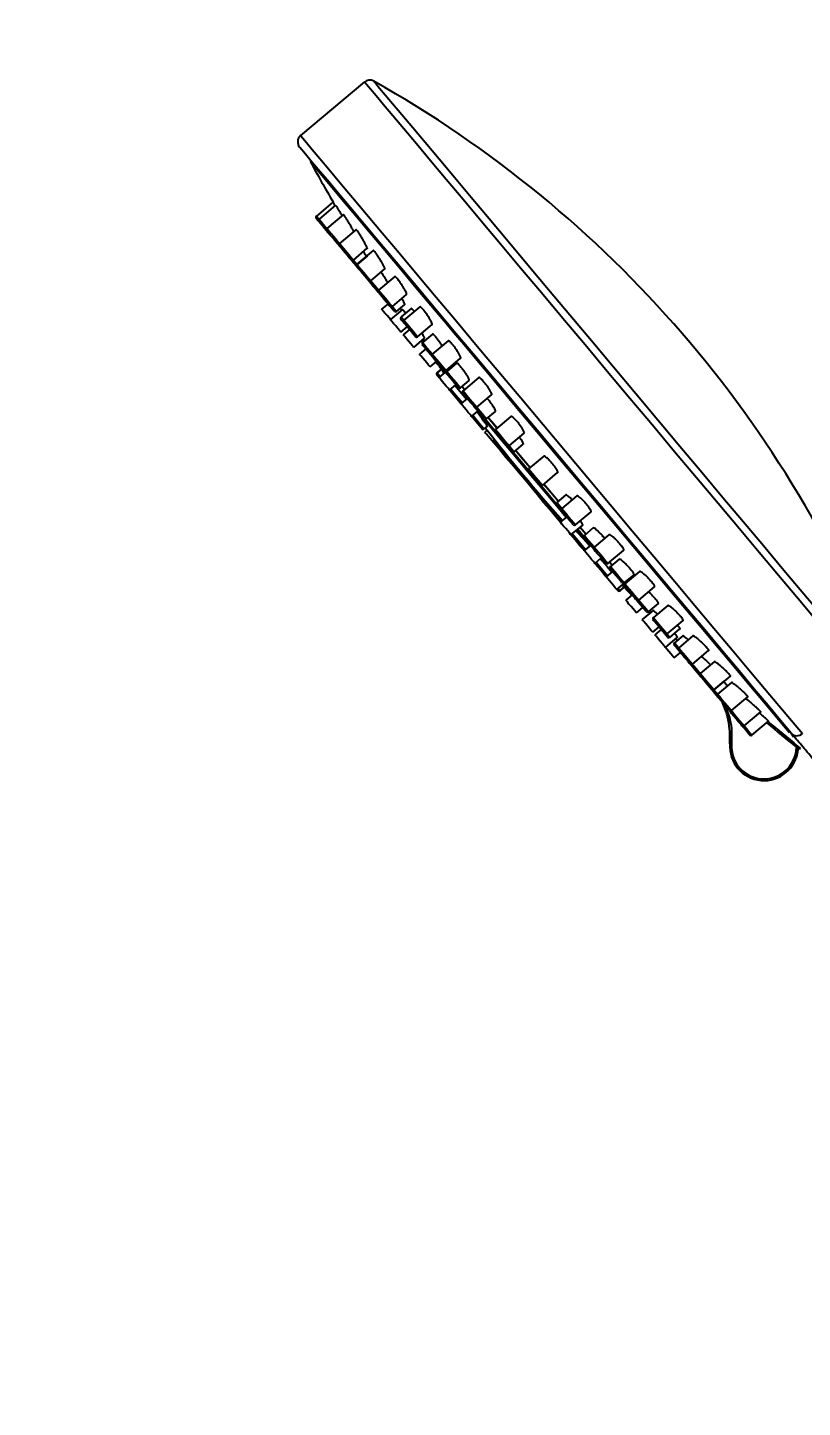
# Model space of a CAD drawing. Extents: x -2463 to 697, y 0 to 2315.
# Drawn here: x -675.4 to -581.5, y 1070 to 1237.1 of the extents above; entities that cross this region are included whole.
import ezdxf

# ---------------------------------------------------------------- set-up
doc = ezdxf.new("R2010")
doc.units = 0
doc.header["$LTSCALE"] = 10
doc.header["$MEASUREMENT"] = 0
doc.header["$PDMODE"] = 3
doc.header["$PDSIZE"] = -10
doc.layers.get('0').update_dxf_attribs({"linetype": 'CONTINUOUS'})
doc.layers.get('DEFPOINTS').update_dxf_attribs({"linetype": 'CONTINUOUS'})
doc.styles.add('Daelim Dimension', font='NanumGothic.ttf')
doc.dimstyles.new('DEFAULT', dxfattribs={"dimscale": 2, "dimtxt": 2, "dimasz": 2, "dimexe": 0, "dimexo": 2, "dimgap": 1, "dimtad": 1, "dimdec": 1, "dimzin": 9, "dimdsep": 46, "dimtxsty": 'Daelim Dimension', "dimcen": 0.5, "dimclrd": 252, "dimclre": 252, "dimclrt": 3, "dimadec": 1, "dimazin": 0, "dimtfac": 1, "dimtdec": 1, "dimtix": 1, "dimtmove": 0, "dimatfit": 3, "dimfxl": 1, "dimtolj": 1, "dimtzin": 1, "dimlwd": 9, "dimlwe": 9, "dimarcsym": 0})

# ---------------------------------------------------------------- blocks, each defined once
blk = doc.blocks.new('*D33')
at = {"color": 5, "lineweight": 9, "ltscale": 0.5, "transparency": 16777216}
for p, q in [((-885.08, 1497.18), (-314.18, 1497.18)), ((-316.18, 1489.18), (-316.18, 498.23)), ((-466.02, 490.23), (-314.18, 490.23))]:
    blk.add_line(p, q, dxfattribs=at)
at = {"color": 5, "ltscale": 0.5, "transparency": 16777216}
for points in [[(-317.51, 1489.18), (-314.84, 1489.18), (-316.18, 1497.18)], [(-317.51, 498.23), (-314.84, 498.23), (-316.18, 490.23)]]:
    blk.add_solid(points, dxfattribs=at)
at = {"layer": 'DEFPOINTS', "color": 0, "ltscale": 0.5, "transparency": 16777216}
for p in [(-889.08, 1497.18), (-470.02, 490.23), (-316.18, 490.23)]:
    blk.add_point(p, dxfattribs=at)
at = {"color": 7, "ltscale": 0.5, "transparency": 16777216, "insert": (-331.88, 993.71), "char_height": 20, "attachment_point": 5, "rotation": 90, "style": 'Daelim Dimension'}
blk.add_mtext('\\A1;(1140~1330)', dxfattribs=at)

msp = doc.modelspace()

# ---------------------------------------------------------------- linework, layer by layer
at = {"color": 7, "linetype": 'Continuous', "lineweight": 25}
for p, q in [((-634.62, 1230.55), (-642.35, 1224.06)), ((-638.43, 1216), (-640.44, 1214.31)), ((-638.11, 1215.62), (-640.12, 1213.94)), ((-637.17, 1214.49), (-639.18, 1212.81)), ((-635.64, 1212.65), (-637.63, 1210.97)), ((-635.96, 1208.98), (-634.27, 1210.4)), ((-633.55, 1210.12), (-635.53, 1208.46)), ((-634.25, 1209.5), (-635.51, 1208.44)), ((-633.85, 1206.47), (-632.15, 1207.9)), ((-630.94, 1206.98), (-632.91, 1205.34)), ((-631.23, 1203.35), (-629.51, 1204.79)), ((-631.76, 1203.66), (-632.53, 1203.02)), ((-630, 1203), (-631.47, 1201.76)), ((-630.73, 1202.75), (-629.73, 1203.6)), ((-628.95, 1203.11), (-630.18, 1202.09)), ((-627.9, 1203.31), (-629.84, 1201.68)), ((-630.19, 1200.23), (-629.42, 1200.87)), ((-629.17, 1200.57), (-629.93, 1199.93)), ((-628.17, 1199.69), (-626.42, 1201.15)), ((-628.65, 1198.39), (-627.32, 1199.5)), ((-627.72, 1199.17), (-627.58, 1198.97)), ((-626.36, 1199.99), (-627.57, 1198.98)), ((-624.48, 1199.19), (-626.4, 1197.58)), ((-627.18, 1198.21), (-627.95, 1197.57)), ((-624.73, 1195.59), (-622.96, 1197.07)), ((-626.67, 1196.03), (-625.9, 1196.68)), ((-625.31, 1195.77), (-625.82, 1195.34)), ((-625.29, 1195.76), (-625.81, 1195.33)), ((-624.14, 1195.97), (-625.59, 1194.75)), ((-625.29, 1195.76), (-625.29, 1195.75)), ((-623.46, 1196.49), (-624.65, 1195.49)), ((-625.84, 1195.05), (-625.85, 1195.06)), ((-624.3, 1193.22), (-623.54, 1193.86)), ((-622.98, 1193.5), (-621.92, 1194.39)), ((-620.77, 1194.73), (-622.67, 1193.14)), ((-622.16, 1192.22), (-622.92, 1191.57)), ((-621, 1191.15), (-619.21, 1192.65)), ((-621.64, 1190.04), (-620.87, 1190.68)), ((-619.81, 1189.73), (-618.73, 1190.63)), ((-620.09, 1188.51), (-619.74, 1188.8)), ((-616.88, 1190.03), (-618.75, 1188.46)), ((-619.74, 1188.36), (-620.03, 1188.12)), ((-618.86, 1187.23), (-618.95, 1187.15)), ((-617.08, 1186.47), (-615.26, 1188)), ((-616.47, 1185.75), (-615.37, 1186.68)), ((-612.88, 1185.22), (-614.72, 1183.67)), ((-613.05, 1181.68), (-611.21, 1183.23)), ((-610.21, 1180.52), (-611.31, 1179.6)), ((-608.89, 1180.4), (-610.7, 1178.88)), ((-610.11, 1177.86), (-610.88, 1177.22)), ((-609.03, 1176.89), (-607.16, 1178.45)), ((-609.59, 1175.68), (-608.17, 1176.87)), ((-608.6, 1175.92), (-608.89, 1176.27)), ((-608.77, 1176.37), (-608.04, 1175.5)), ((-606.89, 1176.53), (-607.97, 1175.62)), ((-604.99, 1175.7), (-606.78, 1174.2)), ((-607.21, 1174.41), (-607.98, 1173.77)), ((-605.11, 1172.21), (-603.21, 1173.8)), ((-606.7, 1172.23), (-605.93, 1172.88)), ((-603.74, 1172.73), (-604.8, 1171.85)), ((-604.55, 1171.23), (-605.31, 1170.59)), ((-604.03, 1169.05), (-602.58, 1170.27)), ((-603.13, 1169.85), (-601.94, 1170.85)), ((-601.29, 1171.24), (-603.05, 1169.76)), ((-603.95, 1168.96), (-604.03, 1169.05)), ((-603.92, 1168.93), (-603.95, 1168.96)), ((-603.15, 1169.37), (-603.67, 1168.94)), ((-603.64, 1168.9), (-603.13, 1169.33)), ((-603.4, 1169.58), (-602.54, 1168.7)), ((-603.36, 1169.62), (-603.15, 1169.37)), ((-603.15, 1169.37), (-603.14, 1169.35)), ((-602.54, 1168.7), (-602.56, 1168.72)), ((-601.38, 1167.77), (-599.46, 1169.38)), ((-602.19, 1168.42), (-602.95, 1167.77)), ((-600.21, 1166.37), (-599, 1167.38)), ((-597.87, 1167.12), (-599.61, 1165.66)), ((-601.67, 1166.24), (-600.9, 1166.88)), ((-599.65, 1166.52), (-600.97, 1165.41)), ((-597.94, 1163.67), (-596, 1165.3)), ((-599.69, 1163.88), (-598.92, 1164.52)), ((-598.66, 1164.22), (-599.43, 1163.58)), ((-597.6, 1163.26), (-596.38, 1164.29)), ((-598.15, 1162.04), (-596.67, 1163.28)), ((-596.04, 1163.45), (-597.04, 1162.6)), ((-594.82, 1163.45), (-596.54, 1162)), ((-597.09, 1160.79), (-596.33, 1161.43)), ((-594.87, 1160.01), (-592.91, 1161.66)), ((-592.22, 1160.31), (-593.92, 1158.88)), ((-592.27, 1156.91), (-591.01, 1157.96)), ((-592.25, 1156.89), (-590.27, 1158.55)), ((-590.12, 1157.79), (-591.82, 1156.37)), ((-590.14, 1154.38), (-588.15, 1156.05)), ((-588.6, 1152.54), (-586.6, 1154.22)), ((-587.66, 1151.41), (-585.65, 1153.1)), ((-583.06, 1151.85), (-583.94, 1152.74)), ((-582.93, 1151.69), (-582.64, 1151.19)), ((-581.76, 1149.78), (-581.76, 1149.78))]:
    msp.add_line(p, q, dxfattribs=at)
at = {"color": 8, "linetype": 'Continuous', "lineweight": 25}
for p, q in [((-627.4, 1199.13), (-627.54, 1199.3)), ((-625.82, 1195.34), (-625.81, 1195.33)), ((-622.5, 1193.29), (-622.8, 1193.65)), ((-620.86, 1190.67), (-620.9, 1190.64)), ((-620.42, 1190.15), (-620.49, 1190.09)), ((-617.23, 1185.2), (-617.28, 1185.16)), ((-611.26, 1178.12), (-611.32, 1178.06)), ((-608.48, 1176.02), (-608.6, 1175.92)), ((-607.8, 1175.77), (-608.5, 1176.6)), ((-608.05, 1175.51), (-608.14, 1175.43)), ((-604.63, 1171.99), (-604.93, 1172.36)), ((-603.87, 1169.18), (-603.67, 1168.94)), ((-603.67, 1168.94), (-603.64, 1168.9)), ((-599.83, 1166.28), (-600.03, 1166.52)), ((-581.76, 1149.79), (-581.76, 1149.78))]:
    msp.add_line(p, q, dxfattribs=at)
at = {"color": 8, "linetype": 'Continuous', "lineweight": 25, "flags": 128}
for points in [[(-580.22, 1165.72), (-582.27, 1168.16), (-584.46, 1170.77), (-586.78, 1173.54), (-589.22, 1176.44), (-591.75, 1179.46), (-594.36, 1182.57), (-597.03, 1185.75), (-599.73, 1188.97), (-602.46, 1192.22), (-605.19, 1195.47), (-607.89, 1198.7), (-610.56, 1201.88), (-613.17, 1204.99), (-615.71, 1208.01), (-618.14, 1210.91), (-620.47, 1213.68), (-622.66, 1216.3), (-624.71, 1218.74), (-626.6, 1220.99), (-628.32, 1223.04), (-629.85, 1224.86), (-631.18, 1226.44), (-632.3, 1227.78), (-633.21, 1228.87), (-633.9, 1229.69), (-634.36, 1230.24), (-634.59, 1230.51), (-634.62, 1230.55)], [(-633.49, 1230.65), (-633.46, 1230.62), (-633.23, 1230.35), (-632.78, 1229.81), (-632.1, 1229), (-631.2, 1227.93), (-630.09, 1226.6), (-628.77, 1225.04), (-627.26, 1223.24), (-625.57, 1221.22), (-623.71, 1219), (-621.68, 1216.59), (-619.52, 1214.01), (-617.22, 1211.27), (-614.82, 1208.4), (-612.32, 1205.42), (-609.74, 1202.35), (-607.11, 1199.22), (-604.43, 1196.03), (-601.74, 1192.82), (-599.05, 1189.62), (-596.38, 1186.43), (-593.75, 1183.29), (-591.17, 1180.22), (-588.67, 1177.25), (-586.27, 1174.38), (-583.98, 1171.65), (-581.81, 1169.07), (-579.79, 1166.66)], [(-642.35, 1224.06), (-642.32, 1224.03), (-642.09, 1223.75), (-641.63, 1223.2), (-640.95, 1222.39), (-640.04, 1221.3), (-638.92, 1219.97), (-637.59, 1218.38), (-636.06, 1216.57), (-634.35, 1214.53), (-632.47, 1212.28), (-630.42, 1209.84), (-628.23, 1207.23), (-625.91, 1204.47), (-623.48, 1201.57), (-620.95, 1198.56), (-618.35, 1195.45), (-615.68, 1192.28), (-612.98, 1189.06), (-610.26, 1185.81), (-607.53, 1182.57), (-604.83, 1179.34), (-602.16, 1176.17), (-599.55, 1173.06), (-597.02, 1170.04), (-594.59, 1167.14), (-592.26, 1164.37), (-590.07, 1161.75), (-588.02, 1159.31), (-586.13, 1157.06), (-584.41, 1155.01), (-582.88, 1153.19), (-581.55, 1151.6)], [(-583.11, 1151.68), (-583.82, 1152.53), (-585.03, 1153.98), (-586.44, 1155.66), (-588.04, 1157.56), (-589.81, 1159.67), (-591.75, 1161.98), (-593.83, 1164.46), (-596.04, 1167.1), (-598.37, 1169.87), (-600.8, 1172.76), (-603.3, 1175.75), (-605.86, 1178.8), (-608.46, 1181.9), (-611.09, 1185.03), (-613.71, 1188.15), (-616.31, 1191.25), (-618.87, 1194.31), (-621.38, 1197.29), (-623.8, 1200.18), (-626.13, 1202.96), (-628.34, 1205.59), (-630.42, 1208.08), (-632.36, 1210.38), (-634.13, 1212.49), (-635.73, 1214.4), (-637.14, 1216.08), (-638.35, 1217.52), (-639.36, 1218.72), (-640.15, 1219.66), (-640.71, 1220.34), (-641.06, 1220.75), (-641.17, 1220.88)], [(-640.44, 1214.31), (-640.37, 1214.24), (-640.19, 1214.02), (-640.12, 1213.94)], [(-640.12, 1213.94), (-640.06, 1213.86), (-639.88, 1213.64), (-639.6, 1213.32), (-639.28, 1212.94), (-639.18, 1212.81)], [(-639.18, 1212.81), (-639.11, 1212.74), (-638.93, 1212.52), (-638.66, 1212.2), (-638.34, 1211.82), (-638.02, 1211.44), (-637.75, 1211.11), (-637.63, 1210.97)], [(-637.63, 1210.97), (-637.57, 1210.9), (-637.39, 1210.68), (-637.12, 1210.36), (-636.8, 1209.98), (-636.48, 1209.6), (-636.21, 1209.27), (-636.03, 1209.06), (-635.96, 1208.98)], [(-635.96, 1208.98), (-635.79, 1208.78), (-635.51, 1208.44)], [(-635.53, 1208.46), (-635.46, 1208.38), (-635.28, 1208.17), (-635.01, 1207.85), (-634.69, 1207.46), (-634.37, 1207.08), (-634.1, 1206.76), (-633.92, 1206.54), (-633.85, 1206.47)], [(-633.85, 1206.47), (-633.68, 1206.26), (-633.36, 1205.88), (-633.04, 1205.5), (-632.91, 1205.34)], [(-632.91, 1205.34), (-632.84, 1205.26), (-632.66, 1205.05), (-632.39, 1204.72), (-632.07, 1204.34), (-631.75, 1203.96), (-631.48, 1203.64), (-631.3, 1203.42), (-631.23, 1203.35)], [(-631.23, 1203.35), (-630.98, 1203.04), (-630.8, 1202.83), (-630.73, 1202.75)], [(-630.18, 1202.09), (-630.11, 1202.01), (-629.93, 1201.8), (-629.84, 1201.68)], [(-629.84, 1201.68), (-629.77, 1201.61), (-629.59, 1201.39), (-629.32, 1201.07), (-629, 1200.69), (-628.68, 1200.3), (-628.41, 1199.98), (-628.23, 1199.77), (-628.17, 1199.69)], [(-627.57, 1198.98), (-627.51, 1198.9), (-627.33, 1198.69), (-627.06, 1198.36), (-626.74, 1197.98), (-626.42, 1197.6), (-626.4, 1197.58)], [(-627.52, 1199.33), (-627.46, 1199.25), (-627.37, 1199.15)], [(-626.4, 1197.58), (-626.33, 1197.51), (-626.15, 1197.29), (-625.88, 1196.97), (-625.56, 1196.59), (-625.24, 1196.2), (-624.97, 1195.88), (-624.79, 1195.67), (-624.73, 1195.59)], [(-624.65, 1195.49), (-624.58, 1195.42), (-624.4, 1195.2), (-624.13, 1194.88), (-623.81, 1194.5), (-623.49, 1194.12), (-623.22, 1193.79), (-623.04, 1193.58), (-622.98, 1193.5)], [(-625.81, 1195.33), (-625.64, 1195.12), (-625.44, 1194.88)], [(-622.78, 1193.67), (-622.52, 1193.37), (-622.47, 1193.31)], [(-624.15, 1193.35), (-624.14, 1193.34), (-623.57, 1192.66), (-622.94, 1191.91), (-622.77, 1191.7)], [(-622.67, 1193.14), (-622.61, 1193.06), (-622.43, 1192.85), (-622.15, 1192.52), (-621.83, 1192.14), (-621.51, 1191.76), (-621.24, 1191.44), (-621.06, 1191.22), (-621, 1191.15)], [(-621, 1191.15), (-620.96, 1191.1), (-620.64, 1190.72), (-620.32, 1190.34), (-620.05, 1190.02), (-619.87, 1189.8), (-619.81, 1189.73)], [(-621.48, 1190.17), (-621.32, 1189.97), (-620.83, 1189.39), (-620.43, 1188.91), (-620.17, 1188.6), (-620.09, 1188.51)], [(-618.57, 1188.61), (-618.82, 1188.9), (-619.63, 1189.87)], [(-619.61, 1189.89), (-619.2, 1189.41), (-618.55, 1188.63)], [(-618.95, 1187.15), (-618.89, 1187.08), (-618.65, 1186.79), (-618.26, 1186.32), (-617.78, 1185.75), (-617.28, 1185.16)], [(-618.75, 1188.46), (-618.68, 1188.39), (-618.5, 1188.17), (-618.23, 1187.85), (-617.91, 1187.47), (-617.59, 1187.09), (-617.32, 1186.76), (-617.14, 1186.55), (-617.08, 1186.47)], [(-617.08, 1186.47), (-616.99, 1186.37), (-616.72, 1186.04), (-616.54, 1185.83), (-616.47, 1185.75)], [(-614.55, 1183.82), (-615.13, 1184.51), (-616.3, 1185.9)], [(-616.27, 1185.92), (-615.57, 1185.07), (-614.53, 1183.84)], [(-614.72, 1183.67), (-614.66, 1183.59), (-614.48, 1183.38), (-614.21, 1183.06), (-613.89, 1182.67), (-613.57, 1182.29), (-613.3, 1181.97), (-613.12, 1181.75), (-613.05, 1181.68)], [(-611.13, 1179.74), (-611.36, 1180.01), (-612.88, 1181.83)], [(-612.86, 1181.84), (-611.82, 1180.61), (-611.11, 1179.76)], [(-611.31, 1179.6), (-611.24, 1179.52), (-611.06, 1179.3), (-610.79, 1178.98), (-610.7, 1178.88)], [(-610.7, 1178.88), (-610.64, 1178.8), (-610.46, 1178.59), (-610.19, 1178.26), (-609.87, 1177.88), (-609.55, 1177.5), (-609.28, 1177.18), (-609.1, 1176.96), (-609.03, 1176.89)], [(-611.32, 1178.06), (-610.83, 1177.47), (-610.72, 1177.35)], [(-609.44, 1175.81), (-609.25, 1175.59), (-608.77, 1175.02), (-608.27, 1174.42), (-607.82, 1173.89)], [(-608.5, 1176.65), (-608.18, 1176.27), (-607.77, 1175.79)], [(-607.97, 1175.62), (-607.91, 1175.55), (-607.73, 1175.33), (-607.46, 1175.01), (-607.14, 1174.63), (-606.82, 1174.25), (-606.78, 1174.2)], [(-606.78, 1174.2), (-606.72, 1174.13), (-606.53, 1173.91), (-606.26, 1173.59), (-605.94, 1173.21), (-605.62, 1172.82), (-605.35, 1172.5), (-605.17, 1172.29), (-605.11, 1172.21)], [(-606.54, 1172.36), (-606.37, 1172.15), (-605.73, 1171.4), (-605.17, 1170.73), (-605.16, 1170.71)], [(-604.91, 1172.38), (-604.86, 1172.32), (-604.61, 1172.01)], [(-604.8, 1171.85), (-604.74, 1171.77), (-604.56, 1171.55), (-604.29, 1171.23), (-603.97, 1170.85), (-603.65, 1170.47), (-603.38, 1170.15), (-603.2, 1169.93), (-603.13, 1169.85)], [(-603.05, 1169.76), (-602.99, 1169.68), (-602.81, 1169.47), (-602.54, 1169.14), (-602.22, 1168.76), (-601.9, 1168.38), (-601.63, 1168.06), (-601.44, 1167.84), (-601.38, 1167.77)], [(-601.38, 1167.77), (-601.36, 1167.75), (-601.04, 1167.37), (-600.72, 1166.98), (-600.45, 1166.66), (-600.27, 1166.45), (-600.21, 1166.37)], [(-600.01, 1166.54), (-599.93, 1166.44), (-599.84, 1166.33)], [(-599.61, 1165.66), (-599.55, 1165.58), (-599.37, 1165.37), (-599.1, 1165.05), (-598.78, 1164.66), (-598.46, 1164.28), (-598.19, 1163.96), (-598, 1163.74), (-597.94, 1163.67)], [(-597.94, 1163.67), (-597.84, 1163.55), (-597.66, 1163.34), (-597.6, 1163.26)], [(-597.04, 1162.6), (-596.98, 1162.52), (-596.8, 1162.31), (-596.54, 1162)], [(-596.54, 1162), (-596.48, 1161.93), (-596.3, 1161.71), (-596.03, 1161.39), (-595.71, 1161.01), (-595.39, 1160.63), (-595.12, 1160.3), (-594.94, 1160.09), (-594.87, 1160.01)], [(-594.87, 1160.01), (-594.74, 1159.85), (-594.42, 1159.47), (-594.1, 1159.09), (-593.92, 1158.88)], [(-593.92, 1158.88), (-593.86, 1158.81), (-593.68, 1158.59), (-593.41, 1158.27), (-593.09, 1157.88), (-592.77, 1157.5), (-592.5, 1157.18), (-592.32, 1156.96), (-592.25, 1156.89)], [(-592.27, 1156.91), (-591.98, 1156.57), (-591.82, 1156.37)], [(-591.82, 1156.37), (-591.75, 1156.29), (-591.57, 1156.08), (-591.3, 1155.75), (-590.98, 1155.37), (-590.66, 1154.99), (-590.39, 1154.67), (-590.21, 1154.45), (-590.14, 1154.38)], [(-590.14, 1154.38), (-590.03, 1154.24), (-589.76, 1153.91), (-589.44, 1153.53), (-589.12, 1153.15), (-588.85, 1152.83), (-588.66, 1152.61), (-588.6, 1152.54)], [(-588.6, 1152.54), (-588.49, 1152.41), (-588.17, 1152.03), (-587.9, 1151.71), (-587.72, 1151.49), (-587.66, 1151.41)]]:
    msp.add_lwpolyline(points, dxfattribs=at)
at = {"color": 7, "linetype": 'Continuous', "lineweight": 25, "flags": 128}
for points in [[(-582.89, 1151.64), (-584.19, 1153.2), (-585.7, 1154.99), (-587.38, 1156.99), (-589.23, 1159.2), (-591.24, 1161.59), (-593.39, 1164.16), (-595.67, 1166.87), (-598.05, 1169.71), (-600.53, 1172.67), (-603.09, 1175.72), (-605.7, 1178.83), (-608.35, 1181.99), (-611.02, 1185.17), (-613.69, 1188.35), (-616.34, 1191.5), (-618.95, 1194.62), (-621.5, 1197.66), (-623.98, 1200.61), (-626.36, 1203.45), (-628.64, 1206.16), (-630.78, 1208.72), (-632.79, 1211.11), (-634.63, 1213.31), (-636.31, 1215.31), (-637.81, 1217.09), (-639.11, 1218.64), (-640.21, 1219.95), (-641.1, 1221.01), (-641.77, 1221.81), (-642.22, 1222.35), (-642.45, 1222.62), (-642.47, 1222.65)], [(-641.14, 1220.91), (-641.14, 1220.91), (-641.02, 1220.77), (-640.68, 1220.36), (-640.11, 1219.68), (-639.32, 1218.74), (-638.32, 1217.55), (-637.11, 1216.1), (-635.7, 1214.42), (-634.1, 1212.52), (-632.33, 1210.4), (-630.39, 1208.1), (-628.31, 1205.62), (-626.1, 1202.98), (-623.77, 1200.21), (-621.34, 1197.32), (-618.84, 1194.33), (-616.28, 1191.28), (-613.68, 1188.18), (-611.05, 1185.05), (-608.43, 1181.93), (-605.83, 1178.83), (-603.27, 1175.77), (-600.77, 1172.79), (-598.34, 1169.9), (-596.01, 1167.13), (-593.8, 1164.49), (-591.72, 1162.01), (-589.78, 1159.7), (-588.01, 1157.59), (-586.41, 1155.68), (-585, 1154), (-583.79, 1152.56), (-583.14, 1151.78)], [(-640.14, 1213.65), (-640.25, 1213.78), (-640.41, 1213.97), (-640.46, 1214.03), (-640.46, 1214.03)], [(-639.2, 1212.53), (-639.44, 1212.81), (-639.71, 1213.13), (-639.94, 1213.41), (-640.09, 1213.59), (-640.14, 1213.65), (-640.14, 1213.65)], [(-637.79, 1210.85), (-637.84, 1210.91), (-638, 1211.09), (-638.23, 1211.37), (-638.5, 1211.69), (-638.77, 1212.01), (-639, 1212.28), (-639.15, 1212.47), (-639.2, 1212.53), (-639.2, 1212.53)], [(-636.24, 1209.01), (-636.3, 1209.07), (-636.45, 1209.25), (-636.68, 1209.53), (-636.95, 1209.85), (-637.22, 1210.17), (-637.45, 1210.44), (-637.6, 1210.63), (-637.66, 1210.69), (-637.66, 1210.69)], [(-635.55, 1208.18), (-635.63, 1208.27), (-635.9, 1208.59), (-636.13, 1208.87), (-636.24, 1209.01)], [(-634.14, 1206.49), (-634.19, 1206.56), (-634.34, 1206.74), (-634.57, 1207.01), (-634.84, 1207.34), (-635.11, 1207.66), (-635.34, 1207.93), (-635.5, 1208.11), (-635.55, 1208.18), (-635.55, 1208.18)], [(-632.93, 1205.06), (-633.02, 1205.16), (-633.24, 1205.43), (-633.52, 1205.75), (-633.79, 1206.08), (-634.02, 1206.35), (-634.14, 1206.49)], [(-631.52, 1203.37), (-631.57, 1203.43), (-631.72, 1203.62), (-631.95, 1203.89), (-632.22, 1204.21), (-632.49, 1204.54), (-632.72, 1204.81), (-632.88, 1204.99), (-632.93, 1205.06), (-632.93, 1205.06)], [(-631.47, 1201.76), (-631.64, 1201.96), (-631.88, 1202.25), (-632.13, 1202.54), (-632.34, 1202.79), (-632.48, 1202.96), (-632.53, 1203.02)], [(-631.02, 1202.77), (-631.07, 1202.84), (-631.22, 1203.02), (-631.45, 1203.29), (-631.52, 1203.37)], [(-630.19, 1200.23), (-630.24, 1200.29), (-630.37, 1200.45), (-630.58, 1200.7), (-630.83, 1201), (-631.08, 1201.29), (-631.28, 1201.54), (-631.42, 1201.7), (-631.47, 1201.76)], [(-629.86, 1201.4), (-630, 1201.56), (-630.15, 1201.74), (-630.2, 1201.81), (-630.2, 1201.81)], [(-628.45, 1199.71), (-628.5, 1199.78), (-628.66, 1199.96), (-628.88, 1200.23), (-629.16, 1200.56), (-629.43, 1200.88), (-629.66, 1201.15), (-629.81, 1201.34), (-629.86, 1201.4), (-629.86, 1201.4)], [(-628.65, 1198.39), (-628.69, 1198.45), (-628.83, 1198.62), (-629.04, 1198.87), (-629.29, 1199.16), (-629.53, 1199.45), (-629.74, 1199.7), (-629.88, 1199.87), (-629.93, 1199.93)], [(-626.42, 1197.3), (-626.62, 1197.53), (-626.89, 1197.86), (-627.16, 1198.18), (-627.39, 1198.45), (-627.54, 1198.63), (-627.6, 1198.7), (-627.6, 1198.7)], [(-627.57, 1199.38), (-627.45, 1199.24), (-627.37, 1199.15)], [(-626.67, 1196.03), (-626.71, 1196.09), (-626.85, 1196.26), (-627.06, 1196.51), (-627.31, 1196.8), (-627.55, 1197.09), (-627.76, 1197.34), (-627.9, 1197.51), (-627.95, 1197.57)], [(-625.01, 1195.61), (-625.06, 1195.68), (-625.22, 1195.86), (-625.44, 1196.13), (-625.72, 1196.46), (-625.99, 1196.78), (-626.22, 1197.05), (-626.37, 1197.24), (-626.42, 1197.3), (-626.42, 1197.3)], [(-625.29, 1195.76), (-625.12, 1195.56), (-624.92, 1195.31)], [(-625.59, 1194.75), (-625.67, 1194.85), (-625.84, 1195.05)], [(-624.3, 1193.22), (-624.35, 1193.28), (-624.49, 1193.44), (-624.7, 1193.69), (-624.95, 1193.99), (-625.19, 1194.28), (-625.4, 1194.53), (-625.54, 1194.69), (-625.59, 1194.75)], [(-623.26, 1193.53), (-623.31, 1193.59), (-623.46, 1193.77), (-623.69, 1194.05), (-623.96, 1194.37), (-624.23, 1194.69), (-624.46, 1194.97), (-624.62, 1195.15), (-624.67, 1195.21), (-624.67, 1195.21)], [(-623.64, 1193.78), (-623.62, 1193.77), (-623.06, 1193.09), (-622.42, 1192.34), (-622.25, 1192.13)], [(-622.78, 1193.67), (-622.52, 1193.36), (-622.47, 1193.31)], [(-622.92, 1191.57), (-623, 1191.66), (-623.63, 1192.41), (-624.19, 1193.08), (-624.3, 1193.22)], [(-621.28, 1191.17), (-621.33, 1191.24), (-621.49, 1191.42), (-621.72, 1191.69), (-621.99, 1192.01), (-622.26, 1192.34), (-622.49, 1192.61), (-622.64, 1192.79), (-622.69, 1192.86), (-622.69, 1192.86)], [(-621.64, 1190.04), (-621.69, 1190.1), (-621.82, 1190.26), (-622.03, 1190.51), (-622.28, 1190.81), (-622.53, 1191.1), (-622.73, 1191.35), (-622.87, 1191.51), (-622.92, 1191.57)], [(-620.09, 1189.75), (-620.14, 1189.82), (-620.3, 1190), (-620.53, 1190.27), (-620.8, 1190.59), (-621.07, 1190.92), (-621.28, 1191.17)], [(-620.37, 1188.53), (-620.44, 1188.62), (-620.67, 1188.89), (-621.04, 1189.33), (-621.48, 1189.85), (-621.64, 1190.04)], [(-610.18, 1177.8), (-611.51, 1179.39), (-613.06, 1181.23), (-614.62, 1183.09), (-616.17, 1184.94), (-617.68, 1186.74), (-619.13, 1188.47), (-620.49, 1190.09)], [(-619.94, 1189.68), (-619.58, 1189.25), (-618.82, 1188.34)], [(-619.61, 1189.89), (-619.2, 1189.41), (-618.55, 1188.63)], [(-618.98, 1186.87), (-619.14, 1187.06), (-619.38, 1187.36), (-619.63, 1187.65), (-619.84, 1187.9), (-619.98, 1188.06), (-620.03, 1188.12)], [(-617.36, 1186.5), (-617.41, 1186.56), (-617.56, 1186.74), (-617.79, 1187.02), (-618.06, 1187.34), (-618.34, 1187.66), (-618.56, 1187.94), (-618.72, 1188.12), (-618.77, 1188.18), (-618.77, 1188.18)], [(-617.47, 1185.07), (-617.92, 1185.61), (-618.35, 1186.13), (-618.7, 1186.55), (-618.92, 1186.81), (-618.98, 1186.87)], [(-616.75, 1185.78), (-616.81, 1185.84), (-616.96, 1186.02), (-617.19, 1186.3), (-617.36, 1186.5)], [(-616.6, 1185.71), (-616.28, 1185.32), (-614.79, 1183.55)], [(-616.28, 1185.92), (-615.56, 1185.07), (-614.53, 1183.84)], [(-617.47, 1185.07), (-617.46, 1185.07), (-617.44, 1185.07), (-617.42, 1185.07), (-617.4, 1185.08), (-617.37, 1185.09), (-617.34, 1185.11), (-617.31, 1185.13), (-617.28, 1185.16)], [(-611.43, 1177.87), (-612.15, 1178.74), (-612.9, 1179.62), (-613.66, 1180.53), (-614.42, 1181.45), (-615.2, 1182.37), (-615.96, 1183.28), (-616.72, 1184.19), (-617.47, 1185.07)], [(-617.28, 1185.16), (-616.54, 1184.28), (-615.79, 1183.39), (-615.04, 1182.49), (-614.28, 1181.58), (-613.52, 1180.68), (-612.77, 1179.79), (-612.04, 1178.91), (-611.32, 1178.06)], [(-613.34, 1181.7), (-613.39, 1181.77), (-613.54, 1181.95), (-613.77, 1182.22), (-614.04, 1182.55), (-614.31, 1182.87), (-614.54, 1183.14), (-614.7, 1183.32), (-614.75, 1183.39), (-614.75, 1183.39)], [(-613.18, 1181.63), (-612.81, 1181.19), (-611.37, 1179.48)], [(-612.86, 1181.84), (-611.82, 1180.61), (-611.11, 1179.76)], [(-610.73, 1178.6), (-610.89, 1178.79), (-611.12, 1179.07), (-611.28, 1179.25), (-611.33, 1179.31), (-611.33, 1179.31)], [(-611.43, 1177.87), (-611.43, 1177.89), (-611.43, 1177.9), (-611.43, 1177.93), (-611.42, 1177.95), (-611.4, 1177.98), (-611.38, 1178.01), (-611.35, 1178.03), (-611.32, 1178.06)], [(-610.88, 1177.22), (-610.98, 1177.35), (-611.43, 1177.87)], [(-609.59, 1175.68), (-609.64, 1175.74), (-609.78, 1175.91), (-609.99, 1176.16), (-610.23, 1176.45), (-610.48, 1176.74), (-610.69, 1176.99), (-610.83, 1177.16), (-610.88, 1177.22)], [(-609.31, 1176.91), (-609.37, 1176.97), (-609.52, 1177.16), (-609.75, 1177.43), (-610.02, 1177.75), (-610.29, 1178.08), (-610.52, 1178.35), (-610.67, 1178.53), (-610.73, 1178.6), (-610.73, 1178.6)], [(-608.05, 1173.85), (-608.46, 1174.33), (-608.91, 1174.87), (-609.34, 1175.38), (-609.59, 1175.68)], [(-608.5, 1176.65), (-608.18, 1176.27), (-607.77, 1175.79)], [(-606.8, 1173.92), (-607.02, 1174.18), (-607.29, 1174.5), (-607.56, 1174.82), (-607.79, 1175.09), (-607.94, 1175.28), (-608, 1175.34), (-608, 1175.34)], [(-606.7, 1172.23), (-606.74, 1172.29), (-606.88, 1172.46), (-607.09, 1172.71), (-607.34, 1173), (-607.58, 1173.29), (-607.79, 1173.54), (-607.93, 1173.71), (-607.98, 1173.77)], [(-605.39, 1172.23), (-605.44, 1172.3), (-605.6, 1172.48), (-605.83, 1172.75), (-606.1, 1173.08), (-606.37, 1173.4), (-606.6, 1173.67), (-606.75, 1173.86), (-606.8, 1173.92), (-606.8, 1173.92)], [(-605.31, 1170.59), (-605.43, 1170.73), (-605.99, 1171.39), (-606.62, 1172.14), (-606.7, 1172.23)], [(-606.03, 1172.8), (-605.85, 1172.59), (-605.22, 1171.83), (-604.65, 1171.16), (-604.64, 1171.15)], [(-604.91, 1172.38), (-604.86, 1172.32), (-604.61, 1172.01)], [(-604.03, 1169.05), (-604.08, 1169.11), (-604.22, 1169.28), (-604.42, 1169.53), (-604.67, 1169.82), (-604.92, 1170.11), (-605.12, 1170.36), (-605.26, 1170.53), (-605.31, 1170.59)], [(-603.41, 1169.88), (-603.47, 1169.94), (-603.62, 1170.13), (-603.85, 1170.4), (-604.12, 1170.72), (-604.39, 1171.04), (-604.62, 1171.32), (-604.77, 1171.5), (-604.83, 1171.56), (-604.83, 1171.56)], [(-601.66, 1167.79), (-601.72, 1167.86), (-601.87, 1168.04), (-602.1, 1168.31), (-602.37, 1168.64), (-602.64, 1168.96), (-602.87, 1169.23), (-603.02, 1169.41), (-603.08, 1169.48), (-603.08, 1169.48)], [(-601.67, 1166.24), (-601.72, 1166.3), (-601.85, 1166.47), (-602.06, 1166.71), (-602.31, 1167.01), (-602.56, 1167.3), (-602.76, 1167.55), (-602.9, 1167.72), (-602.95, 1167.77)], [(-600.49, 1166.39), (-600.54, 1166.46), (-600.7, 1166.64), (-600.93, 1166.91), (-601.2, 1167.24), (-601.47, 1167.56), (-601.66, 1167.79)], [(-599.69, 1163.88), (-599.73, 1163.94), (-599.87, 1164.11), (-600.08, 1164.35), (-600.33, 1164.65), (-600.57, 1164.94), (-600.78, 1165.19), (-600.92, 1165.35), (-600.97, 1165.41)], [(-600.22, 1166.36), (-600.1, 1166.24), (-600.05, 1166.19)], [(-600.01, 1166.54), (-599.93, 1166.44), (-599.83, 1166.32)], [(-598.22, 1163.69), (-598.28, 1163.76), (-598.43, 1163.94), (-598.66, 1164.21), (-598.93, 1164.54), (-599.2, 1164.86), (-599.43, 1165.13), (-599.58, 1165.31), (-599.64, 1165.38), (-599.64, 1165.38)], [(-598.15, 1162.04), (-598.19, 1162.1), (-598.33, 1162.27), (-598.54, 1162.52), (-598.79, 1162.81), (-599.03, 1163.1), (-599.24, 1163.35), (-599.38, 1163.52), (-599.43, 1163.58)], [(-597.88, 1163.29), (-597.94, 1163.35), (-598.09, 1163.53), (-598.22, 1163.69)], [(-597.09, 1160.79), (-597.14, 1160.85), (-597.28, 1161.01), (-597.49, 1161.26), (-597.73, 1161.55), (-597.98, 1161.85), (-598.15, 1162.04)], [(-596.57, 1161.72), (-596.63, 1161.8), (-596.86, 1162.07), (-597.01, 1162.25), (-597.07, 1162.32), (-597.07, 1162.32)], [(-596.9, 1163.11), (-596.8, 1163.02), (-596.68, 1162.9)], [(-595.15, 1160.04), (-595.21, 1160.1), (-595.36, 1160.28), (-595.59, 1160.56), (-595.86, 1160.88), (-596.13, 1161.2), (-596.36, 1161.47), (-596.51, 1161.66), (-596.57, 1161.72), (-596.57, 1161.72)], [(-593.95, 1158.6), (-594.07, 1158.74), (-594.3, 1159.02), (-594.57, 1159.34), (-594.84, 1159.66), (-595.07, 1159.94), (-595.15, 1160.04)], [(-592.53, 1156.91), (-592.59, 1156.98), (-592.74, 1157.16), (-592.97, 1157.43), (-593.24, 1157.76), (-593.51, 1158.08), (-593.74, 1158.35), (-593.89, 1158.53), (-593.95, 1158.6), (-593.95, 1158.6)], [(-591.84, 1156.09), (-591.96, 1156.23), (-592.19, 1156.5), (-592.46, 1156.82), (-592.53, 1156.91)], [(-590.43, 1154.4), (-590.48, 1154.47), (-590.63, 1154.65), (-590.86, 1154.92), (-591.13, 1155.24), (-591.4, 1155.57), (-591.63, 1155.84), (-591.79, 1156.02), (-591.84, 1156.09), (-591.84, 1156.09)], [(-588.88, 1152.56), (-588.94, 1152.63), (-589.09, 1152.81), (-589.32, 1153.08), (-589.59, 1153.4), (-589.86, 1153.73), (-590.09, 1154), (-590.24, 1154.18), (-590.3, 1154.25), (-590.3, 1154.25)], [(-587.94, 1151.44), (-587.99, 1151.5), (-588.15, 1151.69), (-588.38, 1151.96), (-588.65, 1152.28), (-588.88, 1152.56)]]:
    msp.add_lwpolyline(points, dxfattribs=at)
at = {"color": 7, "linetype": 'Continuous', "lineweight": 25}
for centre, radius, start, end in [((-633.98, 1229.78), 1, 60.6414, 130), ((-702.13, 1108.64), 140, 20.9286, 60.6414), ((-641.71, 1223.3), 1, 130, 220), ((-641.15, 1220.89), 0.02, 40, 208.7032), ((-431.59, 1335.64), 238.94, 208.7032, 210.051), ((-640.31, 1214.16), 0.2, 130, 220), ((-639.99, 1213.78), 0.2, 130, 220), ((-639.05, 1212.66), 0.2, 130, 220), ((-637.64, 1210.97), 0.2, 220, 250.3313), ((-637.51, 1210.82), 0.2, 130, 220), ((-636.09, 1209.13), 0.2, 220, 310), ((-635.4, 1208.31), 0.2, 130, 220), ((-633.98, 1206.62), 0.2, 220, 310), ((-632.78, 1205.18), 0.2, 130, 220), ((-631.36, 1203.5), 0.2, 220, 310), ((-630.86, 1202.9), 0.2, 220, 310), ((-630.05, 1201.93), 0.2, 130, 220), ((-629.71, 1201.53), 0.2, 130, 220), ((-628.3, 1199.84), 0.2, 220, 310), ((-627.44, 1198.83), 0.2, 130, 220), ((-626.27, 1197.43), 0.2, 130, 220), ((-431.59, 1335.64), 238.94, 215.5671, 215.9746), ((-624.86, 1195.74), 0.2, 220, 310), ((-624.52, 1195.34), 0.2, 130, 220), ((-625.69, 1195.19), 0.2, 130, 220), ((-625.68, 1195.17), 0.199, 129.7614, 219.7608), ((-623.1, 1193.66), 0.2, 220, 310), ((-622.54, 1192.99), 0.2, 130, 220), ((-621.13, 1191.3), 0.2, 220, 310), ((-619.94, 1189.88), 0.2, 220, 310), ((-620.22, 1188.66), 0.2, 220, 310), ((-431.59, 1335.64), 238.94, 217.9723, 221.4671), ((-618.82, 1187), 0.2, 130, 220), ((-618.62, 1188.31), 0.2, 130, 220), ((-617.2, 1186.63), 0.2, 220, 310), ((-616.6, 1185.91), 0.2, 220, 310), ((-614.6, 1183.52), 0.2, 130, 220), ((-613.18, 1181.83), 0.2, 220, 310), ((-611.18, 1179.44), 0.2, 130, 220), ((-610.57, 1178.72), 0.2, 130, 220), ((-609.16, 1177.04), 0.2, 220, 310), ((-573.52, 1214.97), 52.55, 228.7974, 229.162), ((-607.84, 1175.47), 0.2, 130, 220), ((-606.65, 1174.05), 0.2, 130, 220), ((-605.24, 1172.36), 0.2, 220, 310), ((-604.67, 1171.69), 0.2, 130, 220), ((-603.8, 1169.09), 0.198, 220.671, 310.6719), ((-603.77, 1169.06), 0.2, 220, 310), ((-603.26, 1170.01), 0.2, 220, 310), ((-602.92, 1169.61), 0.2, 130, 220), ((-601.51, 1167.92), 0.2, 220, 310), ((-600.34, 1166.52), 0.2, 220, 310), ((-599.48, 1165.51), 0.2, 130, 220), ((-598.07, 1163.82), 0.2, 220, 310), ((-597.73, 1163.42), 0.2, 220, 310), ((-596.92, 1162.45), 0.2, 130, 220), ((-596.42, 1161.85), 0.2, 130, 220), ((-595, 1160.17), 0.2, 220, 310), ((-593.8, 1158.73), 0.2, 130, 220), ((-592.38, 1157.04), 0.2, 220, 310), ((-591.69, 1156.22), 0.2, 130, 220), ((-590.27, 1154.53), 0.2, 220, 310), ((-590.14, 1154.38), 0.2, 189.6687, 220), ((-588.73, 1152.69), 0.2, 220, 310), ((-431.59, 1335.64), 238.94, 229.8337, 230.9437), ((-586.2, 1150.05), 4.14, 175.5448, 354.4966), ((-599.98, 1025.4), 125.35, 85.4932, 85.5846), ((-586.2, 1150.05), 3.94, 175.5448, 358.4876), ((-587.79, 1151.57), 0.2, 220, 310), ((-582.2, 1152.29), 0.951, 223.4566, 313.0818), ((-705.99, 1250.48), 159.42, 320.9025, 320.9744), ((-581.89, 1149.63), 0.2, 51.0455, 174.5099)]:
    msp.add_arc(centre, radius, start, end, dxfattribs=at)
at = {"color": 8, "linetype": 'Continuous', "lineweight": 25}
for centre, radius, start, end in [((-607.97, 1173.96), 0.138, 230.9553, 303.0029), ((-431.59, 1335.64), 239.14, 229.8254, 230.9437)]:
    msp.add_arc(centre, radius, start, end, dxfattribs=at)
at = {"color": 7, "linetype": 'Continuous', "lineweight": 25}
for points, knots in [([(-638.17, 1215.57), (-638.19, 1215.59), (-638.26, 1215.73), (-638.35, 1215.88), (-638.42, 1216), (-638.42, 1215.99), (-638.41, 1215.99)], [0, 0, 0, 0, 0.083633, 0.46605, 0.843152, 1, 1, 1, 1]), ([(-637.33, 1214.36), (-637.34, 1214.38), (-637.42, 1214.53), (-637.59, 1214.81), (-637.81, 1215.17), (-637.98, 1215.44), (-638.09, 1215.6), (-638.1, 1215.61), (-638.1, 1215.61)], [0, 0, 0, 0, 0.031546, 0.234281, 0.436605, 0.63687, 0.834327, 1, 1, 1, 1]), ([(-635.9, 1212.43), (-635.93, 1212.49), (-636, 1212.62), (-636.17, 1212.94), (-636.39, 1213.32), (-636.63, 1213.71), (-636.85, 1214.06), (-637.02, 1214.32), (-637.14, 1214.48), (-637.16, 1214.49), (-637.17, 1214.49)], [0, 0, 0, 0, 0.10448, 0.23529, 0.367508, 0.50013, 0.631944, 0.762084, 0.89046, 1, 1, 1, 1]), ([(-634.28, 1210.42), (-634.27, 1210.42), (-634.25, 1210.41), (-634.3, 1210.54), (-634.42, 1210.79), (-634.6, 1211.12), (-634.82, 1211.5), (-635.06, 1211.89), (-635.29, 1212.23), (-635.47, 1212.49), (-635.6, 1212.64), (-635.62, 1212.64), (-635.64, 1212.64)], [0, 0, 0, 0, 0.045721, 0.152041, 0.259383, 0.368144, 0.47773, 0.587191, 0.695586, 0.802478, 0.908101, 1, 1, 1, 1]), ([(-634.36, 1209.41), (-634.39, 1209.46), (-634.5, 1209.63), (-634.64, 1209.85), (-634.72, 1209.98), (-634.74, 1210.01)], [0, 0, 0, 0, 0.228422, 0.806105, 1, 1, 1, 1]), ([(-632.16, 1207.92), (-632.15, 1207.92), (-632.13, 1207.92), (-632.17, 1208.05), (-632.28, 1208.29), (-632.47, 1208.63), (-632.69, 1209.01), (-632.94, 1209.39), (-633.17, 1209.73), (-633.36, 1209.97), (-633.5, 1210.12), (-633.53, 1210.12), (-633.54, 1210.12)], [0, 0, 0, 0, 0.04408, 0.151015, 0.259037, 0.368289, 0.477946, 0.587018, 0.694742, 0.800986, 0.906275, 1, 1, 1, 1]), ([(-631.8, 1206.27), (-631.81, 1206.29), (-631.88, 1206.41), (-632.06, 1206.7), (-632.3, 1207.07), (-632.49, 1207.36), (-632.58, 1207.48), (-632.61, 1207.52)], [0, 0, 0, 0, 0.064263, 0.342723, 0.621425, 0.898591, 1, 1, 1, 1]), ([(-629.52, 1204.81), (-629.51, 1204.81), (-629.49, 1204.81), (-629.52, 1204.94), (-629.63, 1205.19), (-629.82, 1205.53), (-630.05, 1205.9), (-630.3, 1206.28), (-630.54, 1206.6), (-630.74, 1206.85), (-630.89, 1206.99), (-630.92, 1206.98), (-630.94, 1206.98)], [0, 0, 0, 0, 0.042159, 0.149743, 0.258393, 0.367941, 0.477468, 0.585988, 0.69302, 0.798734, 0.903892, 1, 1, 1, 1]), ([(-629.73, 1203.6), (-629.73, 1203.6), (-629.71, 1203.59), (-629.74, 1203.69), (-629.84, 1203.9), (-629.97, 1204.13), (-630.06, 1204.28), (-630.08, 1204.31)], [0, 0, 0, 0, 0.045571, 0.335052, 0.627355, 0.922287, 1, 1, 1, 1]), ([(-630.11, 1202.9), (-630.12, 1202.92), (-630.16, 1202.98), (-630.22, 1203.07), (-630.27, 1203.14)], [0, 0, 0, 0, 0.23493, 1, 1, 1, 1]), ([(-629.64, 1202.54), (-629.69, 1202.61), (-629.79, 1202.77), (-629.91, 1202.92), (-629.99, 1203), (-629.99, 1202.99), (-629.99, 1202.99)], [0, 0, 0, 0, 0.260019, 0.556633, 0.851827, 1, 1, 1, 1]), ([(-628.57, 1202.74), (-628.62, 1202.8), (-628.74, 1202.95), (-628.87, 1203.08), (-628.95, 1203.14), (-628.95, 1203.11), (-628.95, 1203.11)], [0, 0, 0, 0, 0.22057, 0.580605, 0.941021, 1, 1, 1, 1]), ([(-626.43, 1201.17), (-626.42, 1201.17), (-626.39, 1201.17), (-626.43, 1201.31), (-626.54, 1201.55), (-626.72, 1201.89), (-626.96, 1202.26), (-627.21, 1202.62), (-627.46, 1202.95), (-627.67, 1203.18), (-627.83, 1203.32), (-627.87, 1203.31), (-627.89, 1203.31)], [0, 0, 0, 0, 0.039891, 0.148109, 0.257263, 0.366929, 0.476112, 0.583986, 0.690377, 0.795728, 0.90095, 1, 1, 1, 1]), ([(-627.33, 1199.51), (-627.33, 1199.52), (-627.32, 1199.53), (-627.39, 1199.66), (-627.5, 1199.86), (-627.61, 1200.03), (-627.67, 1200.11)], [0, 0, 0, 0, 0.21365, 0.482937, 0.753973, 1, 1, 1, 1]), ([(-625.2, 1198.58), (-625.22, 1198.6), (-625.29, 1198.73), (-625.48, 1199.01), (-625.74, 1199.36), (-625.99, 1199.67), (-626.19, 1199.89), (-626.32, 1200), (-626.35, 1199.99), (-626.36, 1199.98)], [0, 0, 0, 0, 0.032643, 0.204214, 0.374216, 0.542552, 0.709903, 0.87732, 1, 1, 1, 1]), ([(-623.05, 1197.42), (-623.1, 1197.52), (-623.21, 1197.72), (-623.44, 1198.08), (-623.7, 1198.45), (-623.96, 1198.77), (-624.2, 1199.03), (-624.37, 1199.17), (-624.46, 1199.22), (-624.47, 1199.19), (-624.47, 1199.18)], [0, 0, 0, 0, 0.141519, 0.283084, 0.423296, 0.561629, 0.698832, 0.836164, 0.97476, 1, 1, 1, 1]), ([(-622.97, 1197.09), (-622.96, 1197.09), (-622.93, 1197.11), (-622.96, 1197.23), (-623.03, 1197.37), (-623.05, 1197.42)], [0, 0, 0, 0, 0.2339963, 0.7002274, 1, 1, 1, 1]), ([(-621.93, 1194.41), (-621.92, 1194.41), (-621.89, 1194.43), (-621.95, 1194.58), (-622.09, 1194.84), (-622.3, 1195.18), (-622.55, 1195.54), (-622.82, 1195.89), (-623.07, 1196.19), (-623.27, 1196.4), (-623.41, 1196.51), (-623.44, 1196.49), (-623.45, 1196.48)], [0, 0, 0, 0, 0.063424, 0.171976, 0.280946, 0.389796, 0.497854, 0.604843, 0.710923, 0.816685, 0.922822, 1, 1, 1, 1]), ([(-619.3, 1193), (-619.35, 1193.09), (-619.45, 1193.29), (-619.69, 1193.64), (-619.96, 1194), (-620.23, 1194.32), (-620.47, 1194.57), (-620.66, 1194.71), (-620.76, 1194.76), (-620.77, 1194.73), (-620.77, 1194.72)], [0, 0, 0, 0, 0.140323, 0.280694, 0.419647, 0.556944, 0.693647, 0.831011, 0.969995, 1, 1, 1, 1]), ([(-618.74, 1190.65), (-618.73, 1190.65), (-618.7, 1190.67), (-618.76, 1190.83), (-618.9, 1191.08), (-619.11, 1191.41), (-619.37, 1191.77), (-619.59, 1192.05), (-619.71, 1192.17), (-619.74, 1192.21)], [0, 0, 0, 0, 0.099252, 0.268654, 0.43832, 0.607296, 0.774724, 0.940532, 1, 1, 1, 1]), ([(-619.22, 1192.67), (-619.21, 1192.67), (-619.17, 1192.68), (-619.21, 1192.81), (-619.27, 1192.94), (-619.3, 1193)], [0, 0, 0, 0, 0.222002, 0.694808, 1, 1, 1, 1]), ([(-620.99, 1190.58), (-620.91, 1190.47), (-620.68, 1190.19), (-620.34, 1189.73), (-620.02, 1189.27), (-619.81, 1188.96), (-619.72, 1188.8), (-619.75, 1188.82), (-619.76, 1188.82)], [0, 0, 0, 0, 0.124434, 0.328013, 0.532008, 0.736285, 0.940603, 1, 1, 1, 1]), ([(-620.49, 1190.09), (-620.52, 1190.12), (-620.58, 1190.19), (-620.68, 1190.32), (-620.78, 1190.46), (-620.85, 1190.57), (-620.89, 1190.62), (-620.9, 1190.64)], [0, 0, 0, 0, 0.19174, 0.409225, 0.62704, 0.845449, 1, 1, 1, 1]), ([(-615.25, 1188.1), (-615.27, 1188.16), (-615.31, 1188.28), (-615.49, 1188.58), (-615.72, 1188.93), (-615.99, 1189.28), (-616.27, 1189.59), (-616.53, 1189.85), (-616.73, 1190), (-616.85, 1190.06), (-616.86, 1190.03), (-616.87, 1190.02)], [0, 0, 0, 0, 0.121689, 0.24342, 0.364059, 0.48303, 0.600833, 0.718457, 0.836973, 0.957037, 1, 1, 1, 1]), ([(-615.38, 1186.69), (-615.37, 1186.7), (-615.34, 1186.71), (-615.4, 1186.87), (-615.55, 1187.12), (-615.7, 1187.36), (-615.81, 1187.5), (-615.82, 1187.52)], [0, 0, 0, 0, 0.1543528, 0.4197631, 0.6849893, 0.9484215, 1, 1, 1, 1]), ([(-615.27, 1188.01), (-615.26, 1188.01), (-615.23, 1188.02), (-615.24, 1188.06), (-615.25, 1188.1)], [0, 0, 0, 0, 0.342612, 1, 1, 1, 1]), ([(-611.2, 1183.32), (-611.22, 1183.38), (-611.26, 1183.5), (-611.44, 1183.8), (-611.68, 1184.13), (-611.96, 1184.47), (-612.25, 1184.78), (-612.52, 1185.03), (-612.72, 1185.19), (-612.85, 1185.25), (-612.87, 1185.21), (-612.87, 1185.2)], [0, 0, 0, 0, 0.120728, 0.241506, 0.361068, 0.479101, 0.596366, 0.713929, 0.832727, 0.953172, 1, 1, 1, 1]), ([(-611.22, 1183.24), (-611.21, 1183.24), (-611.18, 1183.24), (-611.19, 1183.29), (-611.2, 1183.32)], [0, 0, 0, 0, 0.319633, 1, 1, 1, 1]), ([(-609.45, 1179.93), (-609.46, 1179.94), (-609.57, 1180.06), (-609.77, 1180.24), (-610, 1180.44), (-610.15, 1180.54), (-610.18, 1180.52), (-610.2, 1180.51)], [0, 0, 0, 0, 0.03064, 0.288724, 0.548929, 0.811711, 1, 1, 1, 1]), ([(-607.17, 1178.47), (-607.16, 1178.47), (-607.13, 1178.49), (-607.18, 1178.63), (-607.31, 1178.88), (-607.54, 1179.19), (-607.81, 1179.52), (-608.11, 1179.85), (-608.4, 1180.12), (-608.64, 1180.32), (-608.82, 1180.42), (-608.86, 1180.4), (-608.88, 1180.39)], [0, 0, 0, 0, 0.053718, 0.163084, 0.271747, 0.378939, 0.484766, 0.589929, 0.695374, 0.801944, 0.909995, 1, 1, 1, 1]), ([(-608.18, 1176.88), (-608.18, 1176.88), (-608.15, 1176.88), (-608.18, 1176.96), (-608.28, 1177.11), (-608.39, 1177.26), (-608.46, 1177.35), (-608.47, 1177.36)], [0, 0, 0, 0, 0.062975, 0.368619, 0.673365, 0.976142, 1, 1, 1, 1]), ([(-607.31, 1174.32), (-607.32, 1174.34), (-607.45, 1174.49), (-607.74, 1174.83), (-608.2, 1175.33), (-608.64, 1175.81), (-608.89, 1176.06), (-609, 1176.18)], [0, 0, 0, 0, 0.0336404, 0.280262, 0.5269127, 0.7739116, 1, 1, 1, 1]), ([(-608.14, 1175.43), (-608.16, 1175.45), (-608.21, 1175.5), (-608.32, 1175.6), (-608.43, 1175.73), (-608.53, 1175.84), (-608.58, 1175.9), (-608.6, 1175.92)], [0, 0, 0, 0, 0.218932, 0.438228, 0.657144, 0.875456, 1, 1, 1, 1]), ([(-605.52, 1175.26), (-605.54, 1175.29), (-605.63, 1175.41), (-605.86, 1175.67), (-606.16, 1175.98), (-606.45, 1176.25), (-606.68, 1176.45), (-606.84, 1176.54), (-606.87, 1176.52), (-606.88, 1176.52)], [0, 0, 0, 0, 0.046246, 0.211129, 0.375839, 0.541438, 0.708612, 0.877362, 1, 1, 1, 1]), ([(-603.23, 1173.81), (-603.21, 1173.82), (-603.18, 1173.83), (-603.23, 1173.97), (-603.37, 1174.21), (-603.6, 1174.51), (-603.88, 1174.83), (-604.19, 1175.15), (-604.48, 1175.42), (-604.73, 1175.62), (-604.92, 1175.72), (-604.96, 1175.71), (-604.98, 1175.7)], [0, 0, 0, 0, 0.05058, 0.159574, 0.26764, 0.374192, 0.47962, 0.58479, 0.690636, 0.797837, 0.906474, 1, 1, 1, 1]), ([(-601.96, 1170.86), (-601.95, 1170.87), (-601.92, 1170.88), (-601.99, 1171.03), (-602.16, 1171.26), (-602.4, 1171.56), (-602.69, 1171.88), (-603, 1172.19), (-603.29, 1172.46), (-603.53, 1172.65), (-603.69, 1172.75), (-603.72, 1172.73), (-603.73, 1172.72)], [0, 0, 0, 0, 0.06291, 0.171204, 0.278435, 0.384693, 0.49047, 0.596452, 0.703249, 0.811112, 0.919838, 1, 1, 1, 1]), ([(-599.47, 1169.39), (-599.46, 1169.39), (-599.43, 1169.39), (-599.47, 1169.51), (-599.6, 1169.72), (-599.82, 1170), (-600.1, 1170.32), (-600.41, 1170.63), (-600.72, 1170.91), (-600.99, 1171.12), (-601.18, 1171.24), (-601.28, 1171.27), (-601.28, 1171.24), (-601.28, 1171.24)], [0, 0, 0, 0, 0.028872, 0.137925, 0.245624, 0.351835, 0.457129, 0.562405, 0.668597, 0.776214, 0.885188, 0.994844, 1, 1, 1, 1]), ([(-602.56, 1168.72), (-602.56, 1168.72), (-602.56, 1168.72), (-602.5, 1168.67), (-602.42, 1168.58), (-602.33, 1168.49), (-602.26, 1168.42), (-602.24, 1168.4)], [0, 0, 0, 0, 0.217386, 0.435003, 0.652937, 0.871504, 1, 1, 1, 1]), ([(-599.01, 1167.4), (-599, 1167.4), (-598.98, 1167.41), (-599.05, 1167.55), (-599.22, 1167.77), (-599.47, 1168.06), (-599.77, 1168.37), (-600.02, 1168.62), (-600.15, 1168.74), (-600.19, 1168.77)], [0, 0, 0, 0, 0.095738, 0.266149, 0.434854, 0.60228, 0.769411, 0.937355, 1, 1, 1, 1]), ([(-596.01, 1165.31), (-596, 1165.31), (-595.97, 1165.31), (-596.01, 1165.41), (-596.14, 1165.62), (-596.37, 1165.89), (-596.66, 1166.19), (-596.98, 1166.5), (-597.29, 1166.78), (-597.57, 1167), (-597.76, 1167.11), (-597.87, 1167.15), (-597.86, 1167.12), (-597.86, 1167.12)], [0, 0, 0, 0, 0.025809, 0.134338, 0.24137, 0.347095, 0.45226, 0.557834, 0.664609, 0.772863, 0.882244, 0.991895, 1, 1, 1, 1]), ([(-599.11, 1166.08), (-599.18, 1166.15), (-599.33, 1166.29), (-599.51, 1166.44), (-599.62, 1166.52), (-599.64, 1166.52), (-599.64, 1166.51)], [0, 0, 0, 0, 0.255565, 0.527692, 0.799762, 1, 1, 1, 1]), ([(-596.68, 1163.29), (-596.68, 1163.29), (-596.67, 1163.29), (-596.74, 1163.38), (-596.87, 1163.53), (-597, 1163.66), (-597.06, 1163.72)], [0, 0, 0, 0, 0.166201, 0.461921, 0.756978, 1, 1, 1, 1]), ([(-596.39, 1164.3), (-596.38, 1164.31), (-596.36, 1164.31), (-596.44, 1164.44), (-596.55, 1164.59), (-596.66, 1164.71), (-596.68, 1164.73)], [0, 0, 0, 0, 0.196704, 0.560456, 0.920738, 1, 1, 1, 1]), ([(-595.39, 1162.97), (-595.45, 1163.02), (-595.62, 1163.17), (-595.83, 1163.33), (-595.99, 1163.45), (-596.02, 1163.44), (-596.03, 1163.44)], [0, 0, 0, 0, 0.171894, 0.468248, 0.764717, 1, 1, 1, 1]), ([(-592.92, 1161.67), (-592.91, 1161.67), (-592.88, 1161.67), (-592.93, 1161.76), (-593.07, 1161.95), (-593.3, 1162.22), (-593.59, 1162.51), (-593.92, 1162.82), (-594.24, 1163.09), (-594.52, 1163.31), (-594.72, 1163.43), (-594.82, 1163.48), (-594.82, 1163.45), (-594.82, 1163.45)], [0, 0, 0, 0, 0.022834, 0.130739, 0.237148, 0.342515, 0.447742, 0.553773, 0.66119, 0.770008, 0.879635, 0.989083, 1, 1, 1, 1]), ([(-592.67, 1159.93), (-592.73, 1159.99), (-592.88, 1160.13), (-593.17, 1160.41), (-593.49, 1160.7), (-593.68, 1160.86), (-593.77, 1160.94)], [0, 0, 0, 0, 0.194842, 0.468995, 0.745855, 1, 1, 1, 1]), ([(-590.28, 1158.56), (-590.28, 1158.56), (-590.25, 1158.55), (-590.3, 1158.64), (-590.44, 1158.82), (-590.68, 1159.07), (-590.98, 1159.36), (-591.3, 1159.66), (-591.63, 1159.94), (-591.92, 1160.16), (-592.12, 1160.29), (-592.22, 1160.34), (-592.21, 1160.31), (-592.21, 1160.31)], [0, 0, 0, 0, 0.018746, 0.126004, 0.231881, 0.337074, 0.442534, 0.549108, 0.657164, 0.766428, 0.876107, 0.985189, 1, 1, 1, 1]), ([(-590.59, 1157.4), (-590.65, 1157.45), (-590.79, 1157.58), (-590.99, 1157.76), (-591.11, 1157.86), (-591.12, 1157.87)], [0, 0, 0, 0, 0.369582, 0.940255, 1, 1, 1, 1]), ([(-588.16, 1156.06), (-588.15, 1156.06), (-588.13, 1156.05), (-588.18, 1156.13), (-588.33, 1156.29), (-588.57, 1156.54), (-588.87, 1156.82), (-589.21, 1157.12), (-589.54, 1157.39), (-589.83, 1157.62), (-590.02, 1157.76), (-590.12, 1157.81), (-590.12, 1157.79), (-590.11, 1157.78)], [0, 0, 0, 0, 0.014635, 0.121257, 0.226734, 0.331928, 0.437785, 0.544975, 0.653607, 0.763171, 0.872716, 0.981286, 1, 1, 1, 1]), ([(-590.33, 1150.37), (-590.33, 1151.35), (-590.33, 1152.48), (-590.73, 1154.15), (-591.02, 1154.83), (-591.24, 1155.37)], [0, 0, 0, 0, 0.567493, 0.657053, 1, 1, 1, 1]), ([(-586.6, 1154.22), (-586.6, 1154.22), (-586.57, 1154.21), (-586.63, 1154.28), (-586.78, 1154.44), (-587.03, 1154.67), (-587.34, 1154.95), (-587.68, 1155.24), (-588.01, 1155.52), (-588.27, 1155.73), (-588.37, 1155.8), (-588.41, 1155.83)], [0, 0, 0, 0, 0.0129278, 0.1407707, 0.2676311, 0.3946535, 0.5228909, 0.6528847, 0.7844397, 0.9166582, 1, 1, 1, 1]), ([(-585.65, 1153.1), (-585.65, 1153.1), (-585.63, 1153.09), (-585.69, 1153.15), (-585.84, 1153.3), (-586.1, 1153.52), (-586.41, 1153.79), (-586.64, 1154), (-586.75, 1154.09), (-586.75, 1154.09)], [0, 0, 0, 0, 0.013305, 0.208735, 0.403385, 0.599053, 0.797058, 0.997796, 1, 1, 1, 1]), ([(-579.35, 1147.43), (-579.64, 1147.76), (-580.48, 1148.78), (-581.75, 1150.28), (-582.5, 1151.18), (-582.89, 1151.64)], [0, 0, 0, 0, 0.19632, 0.592414, 1, 1, 1, 1]), ([(-582.27, 1149.95), (-582.24, 1149.9), (-582.2, 1149.83), (-582.14, 1149.74), (-582.11, 1149.69), (-582.09, 1149.66), (-582.09, 1149.65), (-582.09, 1149.65), (-582.08, 1149.65)], [0, 0, 0, 0, 0.3305985, 0.5778805, 0.7633675, 0.8764314, 0.9311447, 1, 1, 1, 1]), ([(-581.76, 1149.79), (-581.76, 1149.79), (-581.76, 1149.79), (-581.8, 1149.82), (-581.88, 1149.88), (-581.99, 1149.98), (-582.09, 1150.06), (-582.14, 1150.1)], [0, 0, 0, 0, 0.085255, 0.281308, 0.476317, 0.710578, 1, 1, 1, 1]), ([(-582.03, 1149.72), (-582.03, 1149.73), (-582.03, 1149.75), (-581.81, 1149.83), (-581.77, 1149.78), (-581.77, 1149.78)], [0, 0, 0, 0, 0.160147, 0.867652, 1, 1, 1, 1])]:
    msp.add_open_spline(points, degree=3, knots=knots, dxfattribs=at)
at = {"color": 8, "linetype": 'Continuous', "lineweight": 25}
msp.add_open_spline([(-590.99, 1155.08), (-590.74, 1154.5), (-590.08, 1153.01), (-590.11, 1151.36), (-590.13, 1150.35)], degree=3, knots=[0, 0, 0, 0, 0.387724, 1, 1, 1, 1], dxfattribs=at)

# ---------------------------------------------------------------- dimensions: what is measured, and where the dimension line sits
at = {"color": 5, "ltscale": 0.5}
dim = msp.add_linear_dim(base=(-316.18, 490.23), p1=(-889.08, 1497.18), p2=(-470.02, 490.23), angle=90, text='(1140~1330)', dimstyle='DEFAULT', override={"dimtxt": 10, "dimasz": 4, "dimexe": 1, "dimdec": 0, "dimclrd": 5, "dimclre": 5, "dimclrt": 7}, dxfattribs=at)
dim.commit()
dim.dimension.update_dxf_attribs({"geometry": '*D33', "text_midpoint": (-331.88, 993.71)})

doc.saveas('drawing.dxf')
